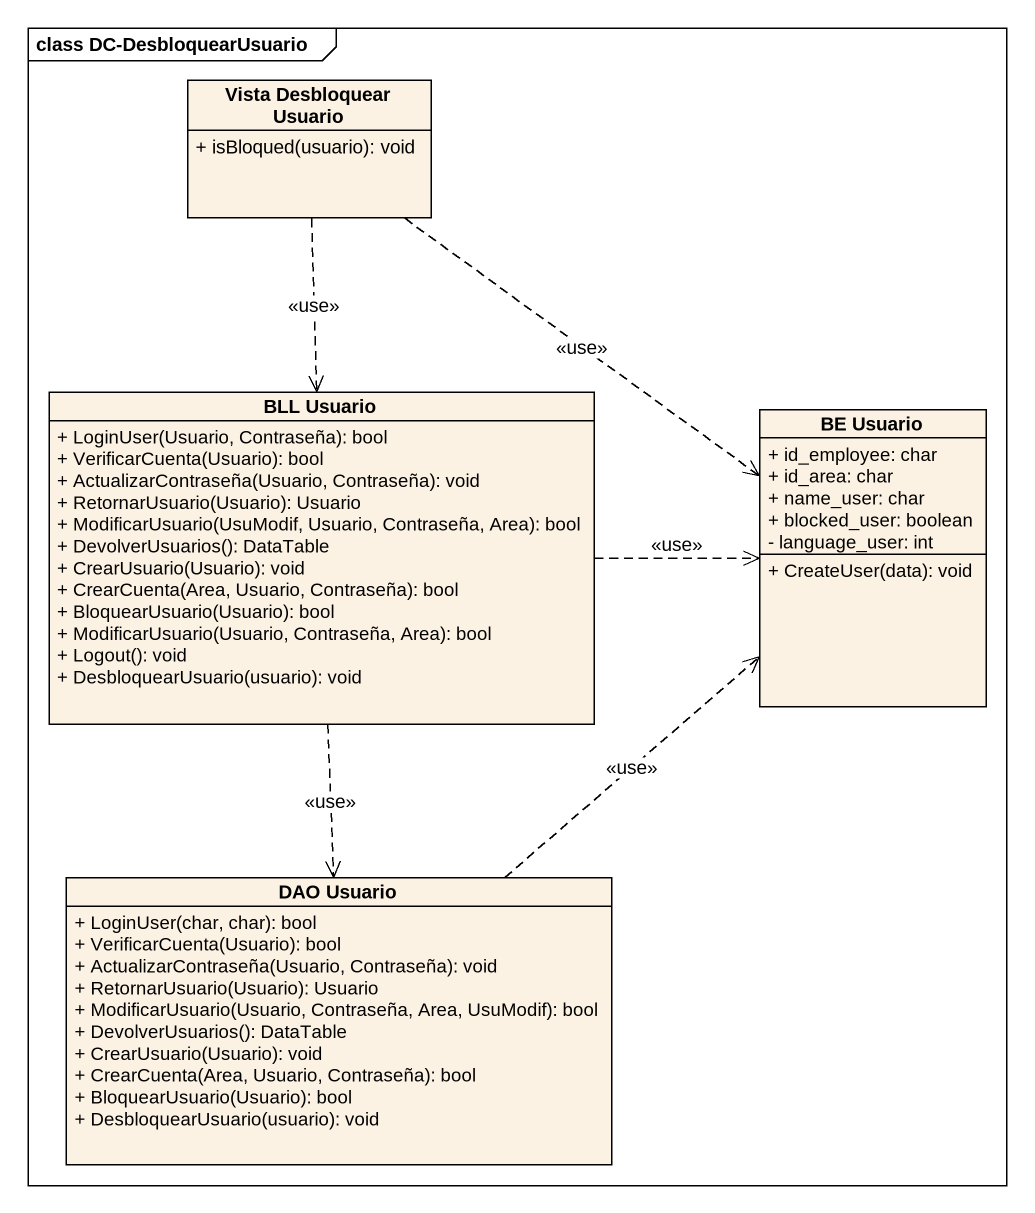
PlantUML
@startuml
mainframe class DC-DesbloquearUsuario
hide circle
hide empty members
skinparam classAttributeIconSize 0
class "Vista Desbloquear Usuario" as Vista_Desbloquear_Usuario {
  + isBloqued(usuario): void
}
class "BLL Usuario" as BLL_Usuario {
  + LoginUser(Usuario, Contraseña): bool
  + VerificarCuenta(Usuario): bool
  + ActualizarContraseña(Usuario, Contraseña): void
  + RetornarUsuario(Usuario): Usuario
  + ModificarUsuario(UsuModif, Usuario, Contraseña, Area): bool
  + DevolverUsuarios(): DataTable
  + CrearUsuario(Usuario): void
  + CrearCuenta(Area, Usuario, Contraseña): bool
  + BloquearUsuario(Usuario): bool
  + ModificarUsuario(Usuario, Contraseña, Area): bool
  + Logout(): void
  + DesbloquearUsuario(usuario): void
}
class "BE Usuario" as BE_Usuario {
  + id_employee: char
  + id_area: char
  + name_user: char
  + blocked_user: boolean
  - language_user: int
  + CreateUser(data): void
}
class "DAO Usuario" as DAO_Usuario {
  + LoginUser(char, char): bool
  + VerificarCuenta(Usuario): bool
  + ActualizarContraseña(Usuario, Contraseña): void
  + RetornarUsuario(Usuario): Usuario
  + ModificarUsuario(Usuario, Contraseña, Area, UsuModif): bool
  + DevolverUsuarios(): DataTable
  + CrearUsuario(Usuario): void
  + CrearCuenta(Area, Usuario, Contraseña): bool
  + BloquearUsuario(Usuario): bool
  + DesbloquearUsuario(usuario): void
}
Vista_Desbloquear_Usuario ..> BLL_Usuario : <<use>>
Vista_Desbloquear_Usuario ..> BE_Usuario : <<use>>
BLL_Usuario .right.> BE_Usuario : <<use>>
BLL_Usuario ..> DAO_Usuario : <<use>>
DAO_Usuario .up.> BE_Usuario : <<use>>
@enduml
